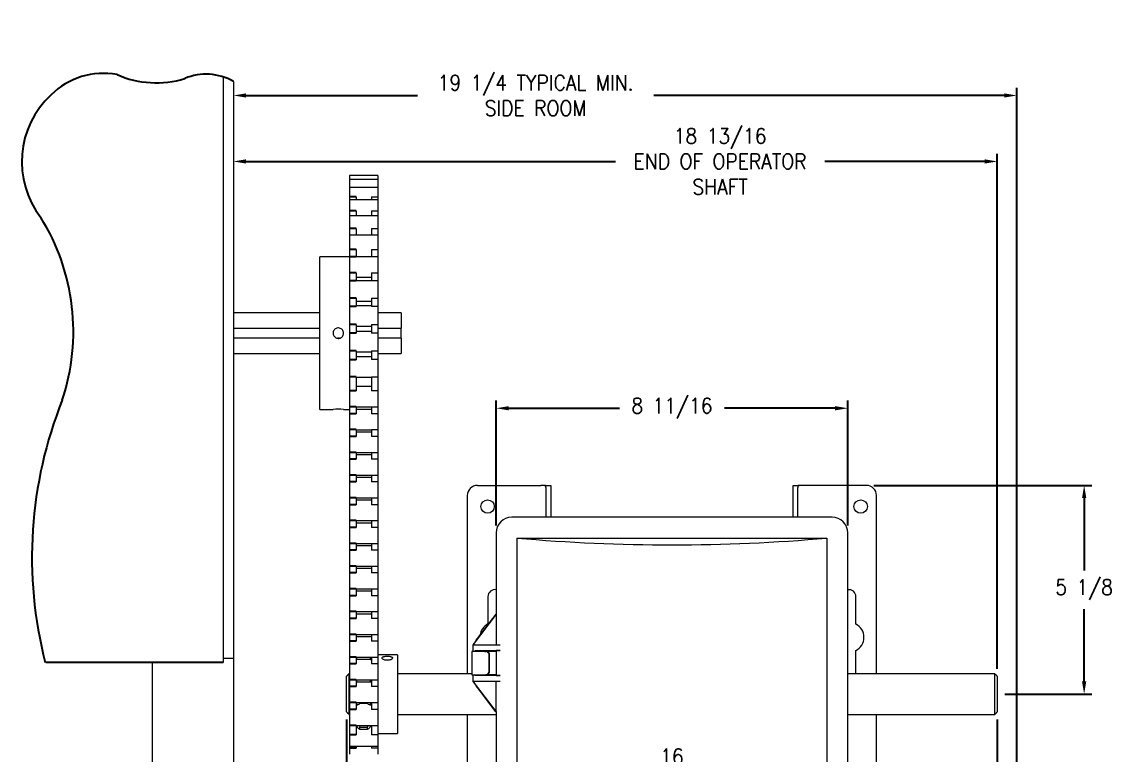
# Model space of a CAD drawing. Extents: x 2.2 to 29, y 8 to 42.7.
# Drawn here: x 2.2 to 28.98, y 24.71 to 42.72 of the extents above; entities that cross this region are included whole.
import ezdxf

# ---------------------------------------------------------------- set-up
doc = ezdxf.new("R2010")
doc.units = 0
doc.header["$LTSCALE"] = 0.5
doc.header["$MEASUREMENT"] = 0
doc.layers.get('Defpoints').update_dxf_attribs({"linetype": 'CONTINUOUS'})
doc.layers.add('DIM', color=1, linetype='CONTINUOUS')
doc.layers.add('OBJ', color=3, linetype='CONTINUOUS')
doc.styles.add('ROMANS', font='romans.shx', dxfattribs={"width": 0.9, "height": 0.375})
doc.dimstyles.new('GENIE', dxfattribs={"dimscale": 2, "dimtxt": 0.25, "dimasz": 0.156, "dimexe": 0.095, "dimexo": 0.0925, "dimgap": 0.095, "dimtad": 0, "dimtih": 1, "dimtoh": 1, "dimdec": 5, "dimzin": 4, "dimdsep": 46, "dimlunit": 5, "dimtxsty": 'ROMANS', "dimcen": 0.09, "dimadec": 0, "dimazin": 0, "dimtfac": 1, "dimtdec": 5, "dimtofl": 0, "dimtmove": 0, "dimatfit": 3, "dimfxl": 0, "dimfrac": 2, "dimtolj": 1, "dimtzin": 4, "dimarcsym": 0})

# ---------------------------------------------------------------- blocks, each defined once
blk = doc.blocks.new('*D32')
at = {"layer": 'Defpoints', "color": 0}
for p in [(26.183, 39.285), (7.4, 35.562), (26.183, 26.626)]:
    blk.add_point(p, dxfattribs=at)
at = {"layer": 'DIM', "color": 0, "lineweight": -2}
for p, q in [((26.183, 26.811), (26.183, 39.475)), ((7.712, 39.285), (16.792, 39.285)), ((25.871, 39.285), (21.945, 39.285))]:
    blk.add_line(p, q, dxfattribs=at)
at = {"layer": 'DIM', "color": 0}
for points in [[(7.712, 39.337), (7.712, 39.233), (7.4, 39.285)], [(25.871, 39.337), (25.871, 39.233), (26.183, 39.285)]]:
    blk.add_solid(points, dxfattribs=at)
at = {"layer": 'DIM', "color": 0, "insert": (19.368, 39.285), "char_height": 0.375, "attachment_point": 5, "style": 'ROMANS'}
blk.add_mtext('\\A1;18 13/16\\PEND OF OPERATOR\\PSHAFT', dxfattribs=at)
blk = doc.blocks.new('*D33')
at = {"layer": 'Defpoints', "color": 0}
for p in [(22.506, 33.215), (13.859, 30.149), (22.506, 30.149)]:
    blk.add_point(p, dxfattribs=at)
at = {"layer": 'DIM', "color": 0, "lineweight": -2}
for p, q in [((13.859, 30.334), (13.859, 33.405)), ((22.506, 30.334), (22.506, 33.405)), ((14.171, 33.215), (16.892, 33.215)), ((22.194, 33.215), (19.474, 33.215))]:
    blk.add_line(p, q, dxfattribs=at)
at = {"layer": 'DIM', "color": 0}
for points in [[(14.171, 33.267), (14.171, 33.163), (13.859, 33.215)], [(22.194, 33.267), (22.194, 33.163), (22.506, 33.215)]]:
    blk.add_solid(points, dxfattribs=at)
at = {"layer": 'DIM', "color": 0, "insert": (18.183, 33.215), "char_height": 0.375, "attachment_point": 5, "style": 'ROMANS'}
blk.add_mtext('\\A1;8 11/16', dxfattribs=at)
blk = doc.blocks.new('*D34')
at = {"layer": 'Defpoints', "color": 0}
for p in [(10.183, 25.747), (26.183, 25.747), (26.183, 24.028)]:
    blk.add_point(p, dxfattribs=at)
at = {"layer": 'DIM', "color": 0, "lineweight": -2}
for p, q in [((10.183, 25.562), (10.183, 23.838)), ((26.183, 25.562), (26.183, 23.838)), ((10.495, 24.028), (15.614, 24.028)), ((25.871, 24.028), (20.751, 24.028))]:
    blk.add_line(p, q, dxfattribs=at)
at = {"layer": 'DIM', "color": 0}
for points in [[(10.495, 24.08), (10.495, 23.976), (10.183, 24.028)], [(25.871, 24.08), (25.871, 23.976), (26.183, 24.028)]]:
    blk.add_solid(points, dxfattribs=at)
at = {"layer": 'DIM', "color": 0, "insert": (18.183, 24.028), "char_height": 0.375, "attachment_point": 5, "style": 'ROMANS'}
blk.add_mtext('\\A1;16\\POPERATOR OUTPUT\\PSHAFT LENGTH', dxfattribs=at)
blk = doc.blocks.new('*D35')
at = {"layer": 'Defpoints', "color": 0}
for p in [(26.665, 40.907), (7.4, 35.562), (26.665, 19.895)]:
    blk.add_point(p, dxfattribs=at)
at = {"layer": 'DIM', "color": 0, "lineweight": -2}
for p, q in [((26.665, 20.08), (26.665, 41.097)), ((7.712, 40.907), (11.926, 40.907)), ((26.353, 40.907), (17.738, 40.907))]:
    blk.add_line(p, q, dxfattribs=at)
at = {"layer": 'DIM', "color": 0}
for points in [[(7.712, 40.959), (7.712, 40.855), (7.4, 40.907)], [(26.353, 40.959), (26.353, 40.855), (26.665, 40.907)]]:
    blk.add_solid(points, dxfattribs=at)
at = {"layer": 'DIM', "color": 0, "insert": (14.832, 40.907), "char_height": 0.375, "attachment_point": 5, "style": 'ROMANS'}
blk.add_mtext('\\A1;19 1/4 TYPICAL MIN.\\PSIDE ROOM', dxfattribs=at)
blk = doc.blocks.new('*D36')
at = {"layer": 'Defpoints', "color": 0}
for p in [(22.964, 31.319), (26.183, 26.186), (28.319, 26.186)]:
    blk.add_point(p, dxfattribs=at)
at = {"layer": 'DIM', "color": 0, "lineweight": -2}
for p, q in [((23.149, 31.319), (28.509, 31.319)), ((28.319, 31.007), (28.319, 29.228)), ((28.319, 26.498), (28.319, 28.277)), ((26.368, 26.186), (28.509, 26.186))]:
    blk.add_line(p, q, dxfattribs=at)
at = {"layer": 'DIM', "color": 0}
for points in [[(28.267, 31.007), (28.371, 31.007), (28.319, 31.319)], [(28.267, 26.498), (28.371, 26.498), (28.319, 26.186)]]:
    blk.add_solid(points, dxfattribs=at)
at = {"layer": 'DIM', "color": 0, "insert": (28.319, 28.752), "char_height": 0.375, "attachment_point": 5, "style": 'ROMANS'}
blk.add_mtext('\\A1;5 1/8', dxfattribs=at)

msp = doc.modelspace()

# ---------------------------------------------------------------- linework, layer by layer
at = {"layer": 'OBJ', "linetype": 'Continuous', "lineweight": 15}
for p, q in [((7.150455, 41.362648), (7.150455, 27.061657)), ((7.400452, 41.25118), (7.400452, 27.061657)), ((10.257707, 38.938732), (10.257707, 38.924878)), ((10.257707, 38.924878), (10.257707, 38.843872)), ((10.257707, 38.843872), (10.257707, 38.812258)), ((10.952707, 38.938732), (10.952707, 38.792978)), ((10.952707, 38.924221), (10.952707, 38.816205)), ((10.952707, 38.843872), (10.952707, 38.642502)), ((10.257707, 38.812258), (10.257707, 38.657239)), ((10.257707, 38.657239), (10.257707, 38.642502)), ((10.257707, 38.642502), (10.257707, 38.586544)), ((10.257707, 38.586544), (10.257707, 38.413076)), ((10.952707, 38.821161), (10.952707, 38.821105)), ((10.952707, 38.800769), (10.952707, 38.726211)), ((10.952707, 38.792978), (10.952707, 38.760937)), ((10.952707, 38.642502), (10.952707, 38.413076)), ((10.257707, 38.413076), (10.257707, 38.343873)), ((10.257707, 38.340691), (10.257707, 38.254537)), ((10.417706, 38.413076), (10.417706, 38.343873)), ((10.792704, 38.413076), (10.952707, 38.413076)), ((10.792704, 38.413076), (10.792704, 38.343873)), ((10.952707, 38.572107), (10.952707, 38.525714)), ((10.952707, 38.413076), (10.952707, 38.311133)), ((10.952707, 38.340691), (10.952707, 38.067852)), ((10.257707, 38.254537), (10.257707, 38.072109)), ((10.257707, 38.067852), (10.257707, 37.94754)), ((10.417706, 38.067852), (10.417706, 37.94754)), ((10.792704, 38.067852), (10.792704, 37.94754)), ((10.792704, 38.067852), (10.952707, 38.067852)), ((10.952707, 38.245131), (10.952707, 38.220764)), ((10.952707, 38.067852), (10.952707, 37.935056)), ((10.257707, 37.94754), (10.257707, 37.826247)), ((10.257707, 37.826247), (10.257707, 37.631978)), ((10.952707, 37.94754), (10.952707, 37.631978)), ((10.952707, 37.829692), (10.952707, 37.820549)), ((10.257707, 37.631978), (10.257707, 37.474903)), ((10.417706, 37.631978), (10.417706, 37.474903)), ((10.792704, 37.631978), (10.792704, 37.474903)), ((10.792704, 37.631978), (10.952707, 37.631978)), ((10.952707, 37.631978), (10.952707, 37.472336)), ((10.257707, 37.474903), (10.257707, 37.314595)), ((10.257707, 37.314595), (10.257707, 37.118594)), ((10.952707, 37.474903), (10.952707, 37.118594)), ((10.952707, 37.338324), (10.952707, 37.337141)), ((10.257707, 37.118594), (10.257707, 36.936659)), ((10.417706, 37.118594), (10.417706, 36.936659)), ((10.792704, 37.118594), (10.952707, 37.118594)), ((10.792704, 37.118594), (10.792704, 36.936922)), ((10.952707, 37.118594), (10.952707, 36.936922)), ((9.525453, 33.186659), (9.525453, 36.936659)), ((10.257707, 36.936922), (10.257707, 36.735008)), ((10.257707, 36.735008), (10.257707, 36.543189)), ((10.952707, 36.936922), (10.792704, 36.936922)), ((10.952707, 36.936922), (10.952707, 36.543189)), ((10.257707, 36.543189), (10.257707, 36.350159)), ((10.417706, 36.543189), (10.417706, 36.350159)), ((10.792704, 36.543189), (10.952707, 36.543189)), ((10.792704, 36.543189), (10.792704, 36.344959)), ((10.952707, 36.543189), (10.952707, 36.344959)), ((10.257707, 36.350159), (10.257707, 36.104958)), ((10.952707, 36.344959), (10.792704, 36.344959)), ((10.952707, 36.344959), (10.952707, 35.923103)), ((10.257707, 36.104958), (10.257707, 35.923103)), ((10.257707, 35.923103), (10.257707, 35.714299)), ((10.417706, 35.923103), (10.417706, 35.714299)), ((10.792704, 35.923103), (10.952707, 35.923103)), ((10.792704, 35.923103), (10.792704, 35.714299)), ((10.952707, 35.923103), (10.952707, 35.714299)), ((10.257707, 35.714299), (10.257707, 35.44345)), ((10.952707, 35.714299), (10.792704, 35.714299)), ((10.952707, 35.714299), (10.952707, 35.277045)), ((10.257707, 35.44345), (10.257707, 35.277045)), ((11.525451, 35.56166), (11.525451, 35.186657)), ((7.400452, 35.186657), (9.525453, 35.186657)), ((10.257707, 35.277045), (10.257707, 35.065524)), ((10.417706, 35.277045), (10.417706, 35.065524)), ((10.792704, 35.277045), (10.952707, 35.277045)), ((10.792704, 35.277045), (10.792704, 35.063961)), ((10.952707, 35.277045), (10.952707, 35.063961)), ((10.952707, 35.186657), (11.525451, 35.186657)), ((11.525451, 34.936661), (11.525451, 35.186657)), ((9.525453, 34.936661), (7.400452, 34.936661)), ((10.007865, 34.936661), (9.95768, 34.936661)), ((10.257707, 35.065524), (10.257707, 34.770429)), ((10.952707, 35.063961), (10.792704, 35.063961)), ((10.952707, 35.063961), (10.952707, 34.624492)), ((11.525451, 34.936661), (10.952707, 34.936661)), ((11.525451, 34.936661), (11.525451, 34.561658)), ((10.257707, 34.770429), (10.257707, 34.624492)), ((10.257707, 34.624492), (10.257707, 34.407057)), ((10.417706, 34.624492), (10.417706, 34.407057)), ((10.792704, 34.624492), (10.952707, 34.624492)), ((10.792704, 34.624492), (10.792704, 34.413548)), ((10.952707, 34.624492), (10.952707, 34.413548)), ((10.257707, 34.413548), (10.257707, 34.106189)), ((10.952707, 34.413548), (10.792704, 34.413548)), ((10.952707, 34.413548), (10.952707, 33.985122)), ((10.257707, 34.106189), (10.257707, 33.985122)), ((10.257707, 33.985122), (10.257707, 33.645694)), ((10.417706, 33.985122), (10.417706, 33.645694)), ((10.792704, 33.985122), (10.952707, 33.985122)), ((10.792704, 33.985122), (10.792704, 33.645694)), ((10.952707, 33.985122), (10.952707, 33.645694)), ((10.257707, 33.645694), (10.257707, 33.248845)), ((10.952707, 33.645694), (10.792704, 33.645694)), ((10.952707, 33.645694), (10.952707, 33.248845)), ((10.257707, 33.248845), (10.257707, 33.081708)), ((10.417706, 33.248845), (10.417706, 33.081708)), ((10.792704, 33.248845), (10.952707, 33.248845)), ((10.792704, 33.248845), (10.792704, 33.081708)), ((10.952707, 33.248845), (10.952707, 33.081708)), ((10.257707, 33.081708), (10.257707, 32.68942)), ((10.952707, 33.081708), (10.792704, 33.081708)), ((10.952707, 33.081708), (10.952707, 32.68942)), ((10.257707, 32.68942), (10.257707, 32.522283)), ((10.417706, 32.68942), (10.417706, 32.522283)), ((10.792704, 32.68942), (10.952707, 32.68942)), ((10.792704, 32.68942), (10.792704, 32.522283)), ((10.952707, 32.68942), (10.952707, 32.522283)), ((10.257707, 32.522283), (10.257707, 32.129995)), ((10.952707, 32.522283), (10.792704, 32.522283)), ((10.952707, 32.522283), (10.952707, 32.129995)), ((10.257707, 32.129995), (10.257707, 31.962858)), ((10.257707, 31.962858), (10.257707, 31.570566)), ((10.417706, 32.129995), (10.417706, 31.962858)), ((10.792704, 32.129995), (10.952707, 32.129995)), ((10.792704, 32.129995), (10.792704, 31.962858)), ((10.952707, 31.962858), (10.792704, 31.962858)), ((10.952707, 32.129995), (10.952707, 31.962858)), ((10.952707, 31.962858), (10.952707, 31.570566)), ((10.257707, 31.570566), (10.257707, 31.403429)), ((10.257707, 31.403429), (10.257707, 31.011141)), ((10.417706, 31.570566), (10.417706, 31.403429)), ((10.792704, 31.570566), (10.952707, 31.570566)), ((10.792704, 31.570566), (10.792704, 31.403429)), ((10.952707, 31.403429), (10.792704, 31.403429)), ((10.952707, 31.570566), (10.952707, 31.403429)), ((10.952707, 31.403429), (10.952707, 31.011141)), ((13.401205, 31.318527), (14.963705, 31.318527)), ((15.050986, 31.318527), (14.963705, 31.318527)), ((15.050986, 31.318527), (15.189133, 31.318527)), ((15.083708, 31.269581), (15.083708, 31.304574)), ((15.083708, 31.269581), (15.083708, 30.534984)), ((15.203705, 31.304574), (15.203705, 31.269581)), ((15.203705, 31.269581), (15.203705, 30.534984)), ((21.161706, 31.269581), (21.161706, 31.304574)), ((21.161706, 30.534984), (21.161706, 31.269581)), ((21.176279, 31.318527), (21.314425, 31.318527)), ((21.281704, 31.304574), (21.281704, 31.269581)), ((21.281704, 30.534984), (21.281704, 31.269581)), ((21.401706, 31.318527), (21.314425, 31.318527)), ((22.964207, 31.318527), (21.401706, 31.318527)), ((10.257707, 31.011141), (10.257707, 30.844004)), ((10.257707, 30.844004), (10.257707, 30.451716)), ((10.417706, 31.011141), (10.417706, 30.844004)), ((10.792704, 31.011141), (10.952707, 31.011141)), ((10.792704, 31.011141), (10.792704, 30.844004)), ((10.952707, 30.844004), (10.792704, 30.844004)), ((10.952707, 31.011141), (10.952707, 30.844004)), ((10.952707, 30.844004), (10.952707, 30.451716)), ((13.151203, 31.068526), (13.151203, 26.685773)), ((23.214204, 26.685773), (23.214204, 31.068526)), ((10.257707, 30.451716), (10.257707, 30.284579)), ((10.257707, 30.284579), (10.257707, 29.892287)), ((10.417706, 30.451716), (10.417706, 30.284579)), ((10.792704, 30.451716), (10.952707, 30.451716)), ((10.792704, 30.451716), (10.792704, 30.284579)), ((10.952707, 30.284579), (10.792704, 30.284579)), ((10.952707, 30.451716), (10.952707, 30.284579)), ((10.952707, 30.284579), (10.952707, 29.892287)), ((22.120214, 30.534984), (14.245216, 30.534984)), ((13.859306, 30.149075), (13.859306, 28.14535)), ((14.370217, 30.024074), (21.995214, 30.024074)), ((14.370217, 30.024074), (14.370217, 14.024075)), ((21.995214, 30.024074), (21.995214, 22.361324)), ((22.506124, 24.025946), (22.506124, 30.149075)), ((10.257707, 29.892287), (10.257707, 29.72515)), ((10.417706, 29.892287), (10.417706, 29.72515)), ((10.792704, 29.892287), (10.952707, 29.892287)), ((10.792704, 29.892287), (10.792704, 29.72515)), ((10.952707, 29.892287), (10.952707, 29.72515)), ((10.257707, 29.72515), (10.257707, 29.332862)), ((10.952707, 29.72515), (10.792704, 29.72515)), ((10.952707, 29.72515), (10.952707, 29.332862)), ((10.257707, 29.332862), (10.257707, 29.165725)), ((10.417706, 29.332862), (10.417706, 29.165725)), ((10.792704, 29.332862), (10.952707, 29.332862)), ((10.792704, 29.332862), (10.792704, 29.165725)), ((10.952707, 29.332862), (10.952707, 29.165725)), ((10.257707, 29.165725), (10.257707, 28.773437)), ((10.952707, 29.165725), (10.792704, 29.165725)), ((10.952707, 29.165725), (10.952707, 28.773437)), ((10.257707, 28.773437), (10.257707, 28.6063)), ((10.417706, 28.773437), (10.417706, 28.6063)), ((10.792704, 28.773437), (10.952707, 28.773437)), ((10.792704, 28.773437), (10.792704, 28.6063)), ((10.952707, 28.773437), (10.952707, 28.6063)), ((10.257707, 28.6063), (10.257707, 28.214008)), ((10.952707, 28.6063), (10.792704, 28.6063)), ((10.952707, 28.6063), (10.952707, 28.214008)), ((13.658706, 28.584176), (13.658706, 27.909991)), ((22.706705, 27.908691), (22.706705, 28.582876)), ((10.257707, 28.214008), (10.257707, 28.04687)), ((10.417706, 28.214008), (10.417706, 28.04687)), ((10.792704, 28.214008), (10.952707, 28.214008)), ((10.792704, 28.214008), (10.792704, 28.04687)), ((10.952707, 28.214008), (10.952707, 28.04687)), ((13.864863, 28.149076), (13.296103, 27.408054)), ((13.403364, 27.551317), (13.861465, 28.148166)), ((13.859799, 28.148166), (13.860498, 28.149076)), ((13.859799, 28.149076), (13.859799, 28.148166)), ((13.863784, 28.149076), (13.859799, 28.149076)), ((13.861465, 28.148166), (13.859799, 28.148166)), ((13.864863, 28.149076), (13.863784, 28.149076)), ((13.864863, 28.149076), (13.864863, 27.399076)), ((10.257707, 28.04687), (10.257707, 27.654583)), ((10.952707, 28.04687), (10.792704, 28.04687)), ((10.952707, 28.04687), (10.952707, 27.654583)), ((10.257707, 27.654583), (10.257707, 27.487446)), ((10.417706, 27.654583), (10.417706, 27.487446)), ((10.792704, 27.654583), (10.952707, 27.654583)), ((10.792704, 27.654583), (10.792704, 27.487446)), ((10.952707, 27.654583), (10.952707, 27.487446)), ((10.257707, 27.487446), (10.257707, 27.095158)), ((10.952707, 27.487446), (10.792704, 27.487446)), ((10.952707, 27.487446), (10.952707, 27.095158)), ((13.289308, 27.399076), (13.289308, 27.236576)), ((13.289308, 27.399076), (13.31544, 27.399076)), ((13.296103, 27.408054), (13.296103, 27.399076)), ((13.31544, 27.399076), (13.957128, 27.399076)), ((13.37037, 27.509406), (13.402894, 27.551317)), ((13.402894, 27.550678), (13.37037, 27.508289)), ((13.37037, 27.508289), (13.37037, 27.509406)), ((13.402894, 27.550678), (13.403364, 27.551317)), ((13.402894, 27.551317), (13.402894, 27.550678)), ((13.403364, 27.551317), (13.402894, 27.551317)), ((7.150455, 27.061657), (7.150455, 26.961695)), ((7.400452, 27.061657), (7.150455, 27.061657)), ((7.400452, 27.061657), (7.400452, 12.323764)), ((10.257707, 27.095158), (10.257707, 26.928021)), ((10.417706, 27.095158), (10.417706, 26.928021)), ((10.432706, 27.094224), (10.432706, 27.091558)), ((10.432706, 27.037065), (10.432706, 27.093952)), ((10.775456, 27.091558), (10.775456, 27.094224)), ((10.775456, 27.037065), (10.775456, 27.093952)), ((10.792704, 27.095158), (10.952707, 27.095158)), ((10.792704, 27.095158), (10.792704, 26.928021)), ((10.952707, 27.095158), (10.952707, 26.928021)), ((11.432707, 27.155025), (11.432707, 25.217527)), ((13.50227, 27.236576), (13.264306, 27.236576)), ((13.359735, 27.250233), (13.957128, 27.256161)), ((13.582145, 27.236576), (13.50227, 27.236576)), ((13.577203, 27.249074), (13.551305, 27.249074)), ((13.859306, 27.25182), (13.577203, 27.249074)), ((13.582145, 27.236576), (13.603795, 27.236576)), ((13.603795, 27.236576), (13.613796, 27.236576)), ((13.859306, 27.236576), (13.613796, 27.236576)), ((13.658706, 27.249867), (13.658706, 27.236576)), ((13.6904, 26.761574), (13.6904, 27.136576)), ((13.700401, 26.761574), (13.700401, 27.136576)), ((13.863784, 27.254058), (13.859306, 27.25182)), ((13.859306, 27.25182), (13.859306, 26.64633)), ((22.706705, 26.685773), (22.706705, 27.257057)), ((5.400452, 26.961695), (5.400452, 12.323764)), ((10.257707, 26.928021), (10.257707, 26.535728)), ((10.952707, 26.928021), (10.792704, 26.928021)), ((10.952707, 26.928021), (10.952707, 26.535728)), ((10.182704, 25.746774), (10.182704, 26.625774)), ((10.242708, 26.685773), (10.242708, 25.686775)), ((10.257707, 26.535728), (10.257707, 26.368591)), ((10.417706, 26.535728), (10.417706, 26.368591)), ((10.432706, 26.475373), (10.432706, 26.534799)), ((10.775456, 26.475373), (10.775456, 26.534799)), ((10.792704, 26.535728), (10.952707, 26.535728)), ((10.792704, 26.535728), (10.792704, 26.368591)), ((10.952707, 26.535728), (10.952707, 26.368591)), ((13.264306, 26.661574), (13.50227, 26.661574)), ((13.289308, 26.661574), (13.289308, 26.499074)), ((13.957128, 26.641989), (13.359735, 26.647917)), ((13.50227, 26.661574), (13.582145, 26.661574)), ((13.551305, 26.649076), (13.577203, 26.649076)), ((13.577203, 26.649076), (13.859306, 26.64633)), ((13.582145, 26.661574), (13.603795, 26.661574)), ((13.613796, 26.661574), (13.603795, 26.661574)), ((13.859306, 26.661574), (13.613796, 26.661574)), ((13.859306, 26.64633), (13.863784, 26.644092)), ((26.122709, 25.686775), (26.122709, 26.685773)), ((26.182707, 26.625774), (26.182707, 25.746774)), ((10.182704, 26.288914), (10.182704, 26.324231)), ((10.257707, 26.368591), (10.257707, 25.976304)), ((10.952707, 26.368591), (10.792704, 26.368591)), ((10.952707, 26.368591), (10.952707, 25.976304)), ((13.31544, 26.499074), (13.289308, 26.499074)), ((13.295597, 26.490711), (13.295597, 26.499074)), ((13.295597, 26.490711), (13.858579, 25.749074)), ((13.957128, 26.499074), (13.31544, 26.499074)), ((13.402894, 26.345852), (13.370046, 26.389124)), ((13.855913, 25.749074), (13.402894, 26.345852)), ((13.864136, 25.749074), (13.864136, 26.499074)), ((26.182707, 26.324231), (26.182707, 26.288914)), ((10.257707, 25.976304), (10.257707, 25.809167)), ((10.257707, 25.809167), (10.257707, 25.415945)), ((10.417706, 25.976304), (10.417706, 25.809167)), ((10.432706, 25.915943), (10.432706, 25.97537)), ((10.510703, 25.954879), (10.510703, 25.97537)), ((10.697454, 25.954879), (10.510703, 25.954879)), ((10.697454, 25.954879), (10.697454, 25.97537)), ((10.775456, 25.915943), (10.775456, 25.97537)), ((10.792704, 25.976304), (10.952707, 25.976304)), ((10.792704, 25.976304), (10.792704, 25.809167)), ((10.952707, 25.809167), (10.792704, 25.809167)), ((10.952707, 25.976304), (10.952707, 25.809167)), ((10.952707, 25.809167), (10.952707, 25.415945)), ((13.855913, 25.749074), (13.858579, 25.749074)), ((13.864136, 25.749074), (13.858579, 25.749074)), ((13.859306, 25.749074), (13.859306, 18.295349)), ((13.151203, 25.686775), (13.151203, 19.95547)), ((23.214204, 20.419156), (23.214204, 25.686775)), ((10.257707, 25.415945), (10.257707, 25.186847)), ((10.257707, 25.186847), (10.257707, 24.903218)), ((10.417706, 25.415945), (10.417706, 25.186847)), ((10.432706, 25.415945), (10.432706, 25.403217)), ((10.510703, 25.318958), (10.510703, 25.370908)), ((10.510703, 25.370908), (10.697454, 25.370908)), ((10.697454, 25.318958), (10.510703, 25.318958)), ((10.697454, 25.318958), (10.697454, 25.370908)), ((10.775456, 25.403217), (10.775456, 25.415945)), ((10.792704, 25.415945), (10.952707, 25.415945)), ((10.792704, 25.415945), (10.792704, 25.186847)), ((10.952707, 25.186847), (10.792704, 25.186847)), ((10.952707, 25.415945), (10.952707, 25.186847)), ((10.952707, 25.186847), (10.952707, 24.903218)), ((10.952707, 24.941511), (10.952707, 24.85399)), ((10.952707, 24.929778), (10.952707, 24.888425)), ((10.257707, 24.903218), (10.257707, 24.85399)), ((10.257707, 24.85399), (10.257707, 24.707354)), ((10.417706, 24.903218), (10.417706, 24.85399)), ((10.792704, 24.903218), (10.792704, 24.85399)), ((10.952707, 24.85399), (10.792704, 24.85399)), ((10.952707, 24.85399), (10.952707, 24.707354))]:
    msp.add_line(p, q, dxfattribs=at)
at = {"layer": 'OBJ'}
for p, q in [((10.417706, 38.413076), (10.257707, 38.413076)), ((10.417706, 38.067852), (10.257707, 38.067852)), ((10.417706, 37.631978), (10.257707, 37.631978)), ((10.417706, 37.118594), (10.257707, 37.118594)), ((10.417706, 36.936659), (10.257707, 36.936659)), ((10.417706, 36.543189), (10.257707, 36.543189)), ((10.417706, 36.350159), (10.257707, 36.350159)), ((10.417706, 35.923103), (10.257707, 35.923103)), ((10.417706, 35.714299), (10.257707, 35.714299)), ((10.417706, 35.277045), (10.257707, 35.277045)), ((10.417706, 35.065524), (10.257707, 35.065524)), ((10.417706, 34.624492), (10.257707, 34.624492)), ((10.417706, 34.407057), (10.257707, 34.407057)), ((10.417706, 33.985122), (10.257707, 33.985122)), ((10.417706, 33.645694), (10.257707, 33.645694)), ((10.417706, 33.248845), (10.257707, 33.248845)), ((10.417706, 33.081708), (10.257707, 33.081708)), ((10.417706, 32.68942), (10.257707, 32.68942)), ((10.417706, 32.522283), (10.257707, 32.522283)), ((10.417706, 32.129995), (10.257707, 32.129995)), ((10.417706, 31.962858), (10.257707, 31.962858)), ((10.417706, 31.570566), (10.257707, 31.570566)), ((10.417706, 31.403429), (10.257707, 31.403429)), ((10.417706, 31.011141), (10.257707, 31.011141)), ((10.417706, 30.844004), (10.257707, 30.844004)), ((10.417706, 30.451716), (10.257707, 30.451716)), ((10.417706, 30.284579), (10.257707, 30.284579)), ((10.417706, 29.892287), (10.257707, 29.892287)), ((10.417706, 29.72515), (10.257707, 29.72515)), ((10.417706, 29.332862), (10.257707, 29.332862)), ((10.417706, 29.165725), (10.257707, 29.165725)), ((10.417706, 28.773437), (10.257707, 28.773437)), ((10.417706, 28.6063), (10.257707, 28.6063)), ((10.417706, 28.214008), (10.257707, 28.214008)), ((10.417706, 28.04687), (10.257707, 28.04687)), ((10.417706, 27.654583), (10.257707, 27.654583)), ((10.417706, 27.487446), (10.257707, 27.487446)), ((10.417706, 27.095158), (10.257707, 27.095158)), ((7.150455, 26.961695), (2.785869, 26.961695)), ((10.417706, 26.928021), (10.257707, 26.928021)), ((10.417706, 26.535728), (10.257707, 26.535728)), ((10.417706, 26.368591), (10.257707, 26.368591)), ((10.417706, 25.97537), (10.257707, 25.97537)), ((10.417706, 25.809167), (10.257707, 25.809167)), ((10.417706, 25.415945), (10.257707, 25.415945)), ((10.417706, 25.186847), (10.257707, 25.186847)), ((10.417706, 24.85399), (10.257707, 24.85399))]:
    msp.add_line(p, q, dxfattribs=at)
at = {"layer": 'OBJ', "linetype": 'Continuous', "lineweight": 15}
for centre in [(13.651205, 30.797525), (22.824205, 30.797525)]:
    msp.add_circle(centre, 0.165, dxfattribs=at)
at = {"layer": 'OBJ'}
for centre, radius, start, end in [((4.204618, 39.616599), 1.834545, 79.5140451, 134.6429078), ((5.500982, 43.606179), 2.38821, 246.2331342, 287.1942466), ((6.72944, 40.082332), 1.347763, 60.1407247, 112.8089811), ((4.438733, 39.277395), 2.241548, 132.8077998, 217.734873), ((-1.854355, 35.098437), 5.321043, 341.5772722, 31.8399999), ((12.832205, 29.549038), 10.385336, 158.1344188, 194.4262874)]:
    msp.add_arc(centre, radius, start, end, dxfattribs=at)
at = {"layer": 'OBJ', "linetype": 'Continuous', "lineweight": 15}
for centre, radius, start, end in [((9.979079, 31.315348), 1.875717, 86.071763, 93.879808), ((13.401205, 31.068525), 0.25, 90, 180), ((22.964205, 31.068525), 0.25, 0, 90), ((14.245215, 30.149075), 0.385909, 90, 180), ((22.120215, 30.149075), 0.385909, 0, 90), ((13.828705, 28.584175), 0.17, 79.6302402, 180), ((22.536705, 28.582875), 0.17, 0, 100.3633077), ((13.828705, 27.584175), 0.3675, 117.5540412, 172.7593754), ((22.536705, 27.582875), 0.3675, 297.5540412, 62.4459588), ((13.596577, 27.142822), 0.094031, 356.1911802, 85.5974429), ((13.606578, 27.142822), 0.094031, 356.1911802, 85.5974429), ((13.596577, 26.755328), 0.094031, 274.4025571, 3.8088198), ((13.606578, 26.755328), 0.094031, 274.4025571, 3.8088198)]:
    msp.add_arc(centre, radius, start, end, dxfattribs=at)
for centre, major_axis, ratio, start_param, end_param in [((18.182715, 44.289007), (25, 0), 0.577350269, 4.559291611, 4.86548635), ((13.409305, 27.557299), (0.124992, 0.166179), 0.008384536, 1.869457154, 2.692490846), ((13.409305, 27.249074), (0.142, 0), 0.008726868, 0.001044726, 1.927383421), ((14.238726, 27.254002), (0.375, 0), 0.008726868, 2.420268055, 3.124139361), ((13.409305, 26.649076), (0.142, 0), 0.008726868, 4.355801886, 6.282140581), ((14.238726, 26.644148), (0.375, 0), 0.008726868, 3.159045946, 3.862917252), ((13.409305, 26.339158), (-0.124992, 0.167957), 0.008359396, 0.439495111, 1.262528803), ((13.409305, 26.288365), (0.117458, -0.096967), 0.441002387, 1.967486433, 2.239448772)]:
    msp.add_ellipse(centre, major_axis=major_axis, ratio=ratio, start_param=start_param, end_param=end_param, dxfattribs=at)
for points in [[(10.952707, 38.938732), (10.257707, 38.938732)], [(10.952707, 38.843872), (10.257707, 38.843872)], [(10.952707, 38.642502), (10.257707, 38.642502)], [(10.952707, 38.340691), (10.257707, 38.340691)], [(10.952707, 37.94754), (10.257707, 37.94754)], [(10.952707, 37.474903), (10.257707, 37.474903)], [(10.257707, 36.936659), (9.525453, 36.936659)], [(10.792704, 36.937035), (10.417706, 36.937035)], [(10.417706, 36.437036), (10.792704, 36.437036)], [(10.792704, 36.350159), (10.417706, 36.350159)], [(10.417706, 35.850156), (10.792704, 35.850156)], [(10.792704, 35.73196), (10.417706, 35.73196)], [(9.525453, 35.56166), (7.400452, 35.56166)], [(11.525451, 35.56166), (10.952707, 35.56166)], [(10.417706, 35.231962), (10.792704, 35.231962)], [(10.792704, 35.101094), (10.417706, 35.101094)], [(7.400452, 34.561658), (9.525453, 34.561658)], [(10.417706, 34.601091), (10.792704, 34.601091)], [(10.952707, 34.561658), (11.525451, 34.561658)], [(10.792704, 34.476574), (10.417706, 34.476574)], [(10.417706, 33.976575), (10.792704, 33.976575)], [(10.792704, 33.747914), (10.417706, 33.747914)], [(10.417706, 33.247911), (10.792704, 33.247911)], [(9.525453, 33.186659), (9.852161, 33.186659)], [(10.107579, 33.186659), (10.257707, 33.186659)], [(10.792704, 33.188484), (10.417706, 33.188484)], [(10.417706, 32.688486), (10.792704, 32.688486)], [(10.792704, 32.62906), (10.417706, 32.62906)], [(10.417706, 32.129061), (10.792704, 32.129061)], [(10.792704, 32.069635), (10.417706, 32.069635)], [(10.417706, 31.569632), (10.792704, 31.569632)], [(10.792704, 31.510205), (10.417706, 31.510205)], [(10.417706, 31.010207), (10.792704, 31.010207)], [(10.792704, 30.950781), (10.417706, 30.950781)], [(10.417706, 30.450782), (10.792704, 30.450782)], [(10.792704, 30.391356), (10.417706, 30.391356)], [(10.417706, 29.891353), (10.792704, 29.891353)], [(10.792704, 29.831926), (10.417706, 29.831926)], [(10.417706, 29.331928), (10.792704, 29.331928)], [(10.792704, 29.272502), (10.417706, 29.272502)], [(10.417706, 28.772503), (10.792704, 28.772503)], [(10.792704, 28.765397), (10.417706, 28.765397)], [(10.792704, 28.713077), (10.417706, 28.713077)], [(10.417706, 28.213074), (10.792704, 28.213074)], [(10.792704, 28.153647), (10.417706, 28.153647)], [(10.417706, 27.653649), (10.792704, 27.653649)], [(10.417706, 27.651232), (10.792704, 27.651232)], [(10.792704, 27.594222), (10.417706, 27.594222)], [(10.417706, 27.094224), (10.792704, 27.094224)], [(11.432707, 27.155025), (10.952707, 27.155025)], [(13.264306, 27.236576), (13.264306, 26.661574)], [(10.417706, 27.037065), (10.432706, 27.037065)], [(10.792704, 27.034798), (10.417706, 27.034798)], [(10.775456, 27.037065), (10.792704, 27.037065)], [(10.242708, 26.685773), (10.182704, 26.625774)], [(10.257707, 26.685773), (10.242708, 26.685773)], [(10.417706, 26.534799), (10.792704, 26.534799)], [(13.264306, 26.685773), (11.432707, 26.685773)], [(26.122709, 26.685773), (22.506124, 26.685773)], [(26.182707, 26.625774), (26.122709, 26.685773)], [(10.792704, 26.475373), (10.417706, 26.475373)], [(10.182704, 25.746774), (10.242708, 25.686775)], [(10.417706, 25.97537), (10.792704, 25.97537)], [(10.440914, 25.915943), (10.417706, 25.915943)], [(10.45169, 25.920965), (10.444584, 25.912423)], [(10.462179, 25.92319), (10.45169, 25.920965)], [(10.756472, 25.920965), (10.745982, 25.92319)], [(10.763577, 25.912423), (10.756472, 25.920965)], [(10.792704, 25.915943), (10.767247, 25.915943)], [(26.122709, 25.686775), (26.182707, 25.746774)], [(10.242708, 25.686775), (10.257707, 25.686775)], [(11.432707, 25.686775), (13.859306, 25.686775)], [(22.506124, 25.686775), (26.122709, 25.686775)], [(10.417706, 25.415945), (10.792704, 25.415945)], [(10.438591, 25.403217), (10.417706, 25.403217)], [(10.45169, 25.371725), (10.434344, 25.413425)], [(10.462179, 25.353956), (10.45169, 25.371725)], [(10.697454, 25.370908), (10.717578, 25.415945)], [(10.756472, 25.371725), (10.745982, 25.353956)], [(10.773818, 25.413425), (10.756472, 25.371725)], [(10.792704, 25.403217), (10.76957, 25.403217)], [(10.952707, 25.217527), (11.432707, 25.217527)], [(10.257707, 24.903218), (10.952707, 24.903218)]]:
    msp.add_open_spline(points, degree=1, dxfattribs=at)
for points, knots in [([(9.979081, 34.933159), (9.96465, 34.934576), (9.93579, 34.93741), (9.897366, 34.959503), (9.868111, 34.992066), (9.851347, 35.032777), (9.848989, 35.076648), (9.861254, 35.118808), (9.886763, 35.154537), (9.922684, 35.179859), (9.964989, 35.19186), (10.008843, 35.189183), (10.049316, 35.172185), (10.081906, 35.142748), (10.102959, 35.104155), (10.110029, 35.060758), (10.102368, 35.017529), (10.080852, 34.979219), (10.04789, 34.950365), (10.011955, 34.935271), (9.988309, 34.933752), (9.979081, 34.933159)], [0, 0, 0, 0, 0.053604379, 0.107202977, 0.160884883, 0.214616104, 0.268260242, 0.321812912, 0.375414719, 0.429125386, 0.482840818, 0.536448838, 0.590004252, 0.643644147, 0.697376116, 0.751055147, 0.80462966, 0.858197953, 0.911880782, 0.965610136, 1, 1, 1, 1]), ([(15.083708, 31.304574), (15.082651, 31.308195), (15.080535, 31.315441), (15.06638, 31.318253), (15.054564, 31.318463), (15.050986, 31.318527)], [0, 0, 0, 0, 0.410555513, 0.821539244, 1, 1, 1, 1]), ([(15.189133, 31.318527), (15.194789, 31.317424), (15.202855, 31.315851), (15.20351, 31.307168), (15.203705, 31.304574)], [0, 0, 0, 0, 0.701228183, 1, 1, 1, 1]), ([(21.161706, 31.304574), (21.162864, 31.309992), (21.164515, 31.317719), (21.173572, 31.318341), (21.176279, 31.318527)], [0, 0, 0, 0, 0.701209421, 1, 1, 1, 1]), ([(21.314425, 31.318527), (21.306617, 31.318219), (21.290994, 31.317602), (21.282614, 31.311868), (21.281915, 31.306269), (21.281704, 31.304574)], [0, 0, 0, 0, 0.410617177, 0.821613695, 1, 1, 1, 1]), ([(11.182706, 27.118352), (11.168328, 27.117971), (11.139575, 27.117209), (11.101259, 27.110947), (11.071957, 27.100816), (11.055059, 27.086633), (11.05258, 27.069517), (11.064633, 27.051334), (11.089807, 27.034502), (11.125499, 27.021691), (11.16772, 27.015291), (11.211489, 27.016544), (11.251904, 27.025098), (11.284681, 27.0394), (11.306135, 27.057029), (11.313654, 27.075201), (11.306486, 27.091473), (11.285557, 27.104405), (11.253101, 27.113275), (11.216814, 27.117719), (11.192527, 27.11817), (11.182706, 27.118352)], [0, 0, 0, 0, 0.053363161, 0.106717065, 0.160368672, 0.214217497, 0.267746126, 0.320939984, 0.374296245, 0.428065616, 0.481857255, 0.535237923, 0.588418178, 0.641919247, 0.695760835, 0.749439011, 0.802704288, 0.855951426, 0.909593063, 0.963441956, 1, 1, 1, 1]), ([(13.359735, 27.250233), (13.352055, 27.24872), (13.336926, 27.24574), (13.322581, 27.237077), (13.31553, 27.232945), (13.31544, 27.232892)], [0, 0, 0, 0, 0.504391473, 0.99362167, 1, 1, 1, 1]), ([(13.534306, 27.23208), (13.534563, 27.234305), (13.535075, 27.238758), (13.539004, 27.244376), (13.544624, 27.248306), (13.549078, 27.248818), (13.551305, 27.249074)], [0, 0, 0, 0, 0.24987061, 0.499897091, 0.749930991, 1, 1, 1, 1]), ([(13.31544, 26.665258), (13.31553, 26.665205), (13.318158, 26.663664), (13.325716, 26.659498), (13.340038, 26.651503), (13.352482, 26.649237), (13.359735, 26.647917)], [0, 0, 0, 0, 0.0063768609, 0.1846631499, 0.5247991101, 1, 1, 1, 1]), ([(13.551305, 26.649076), (13.549078, 26.649332), (13.544624, 26.649844), (13.539004, 26.653774), (13.535075, 26.659392), (13.534563, 26.663845), (13.534306, 26.66607)], [0, 0, 0, 0, 0.250069009, 0.500102909, 0.75012939, 1, 1, 1, 1]), ([(10.510703, 25.954879), (10.501634, 25.946691), (10.483471, 25.930294), (10.469283, 25.92556), (10.462179, 25.92319)], [0, 0, 0, 0, 0.499331288, 1, 1, 1, 1]), ([(10.745982, 25.92319), (10.732518, 25.929026), (10.717597, 25.935495), (10.699246, 25.953154), (10.697454, 25.954879)], [0, 0, 0, 0, 0.9023037612, 1, 1, 1, 1]), ([(10.510703, 25.318958), (10.501634, 25.321697), (10.483472, 25.327181), (10.469283, 25.345023), (10.462179, 25.353956)], [0, 0, 0, 0, 0.499336586, 1, 1, 1, 1]), ([(10.491128, 25.415945), (10.495617, 25.405117), (10.501581, 25.390735), (10.508895, 25.374838), (10.510703, 25.370908)], [0, 0, 0, 0, 0.752829169, 1, 1, 1, 1]), ([(10.745982, 25.353956), (10.732511, 25.339374), (10.717582, 25.323213), (10.699245, 25.319337), (10.697454, 25.318958)], [0, 0, 0, 0, 0.902321884, 1, 1, 1, 1])]:
    msp.add_open_spline(points, degree=3, knots=knots, dxfattribs=at)

# ---------------------------------------------------------------- dimensions: what is measured, and where the dimension line sits
at = {"layer": 'DIM'}
for base, p2, text, override, picture, middle in [((26.664904, 40.907334), (26.664904, 19.895471), '<> TYPICAL MIN.\\PSIDE ROOM', {"dimse1": 1}, '*D35', (14.831718, 40.907334)), ((26.182707, 39.284943), (26.182707, 26.625774), '<>\\PEND OF OPERATOR\\PSHAFT', {"dimdec": 4, "dimse1": 1}, '*D32', (19.368187, 39.284943))]:
    dim = msp.add_linear_dim(base=base, p1=(7.400452, 35.56166), p2=p2, text=text, dimstyle='GENIE', override=override, dxfattribs=at)
    dim.commit()
    dim.dimension.update_dxf_attribs({"geometry": picture, "text_midpoint": middle, "dimtype": 160})
dim = msp.add_linear_dim(base=(22.506124, 33.215437), p1=(13.859306, 30.149075), p2=(22.506124, 30.149075), text='8 11/16', dimstyle='GENIE', override={"dimdec": 5}, dxfattribs=at)
dim.commit()
dim.dimension.update_dxf_attribs({"geometry": '*D33', "text_midpoint": (18.182715, 33.215437)})
dim = msp.add_linear_dim(base=(28.319077, 26.186274), p1=(22.964207, 31.318527), p2=(26.182707, 26.186274), angle=90, dimstyle='GENIE', dxfattribs=at)
dim.commit()
dim.dimension.update_dxf_attribs({"geometry": '*D36', "text_midpoint": (28.319077, 28.752401)})
dim = msp.add_linear_dim(base=(26.182707, 24.027958), p1=(10.182704, 25.746774), p2=(26.182707, 25.746774), text='<>\\POPERATOR OUTPUT\\PSHAFT LENGTH', dimstyle='GENIE', dxfattribs=at)
dim.commit()
dim.dimension.update_dxf_attribs({"geometry": '*D34', "text_midpoint": (18.182706, 24.027958)})

doc.saveas('drawing.dxf')
